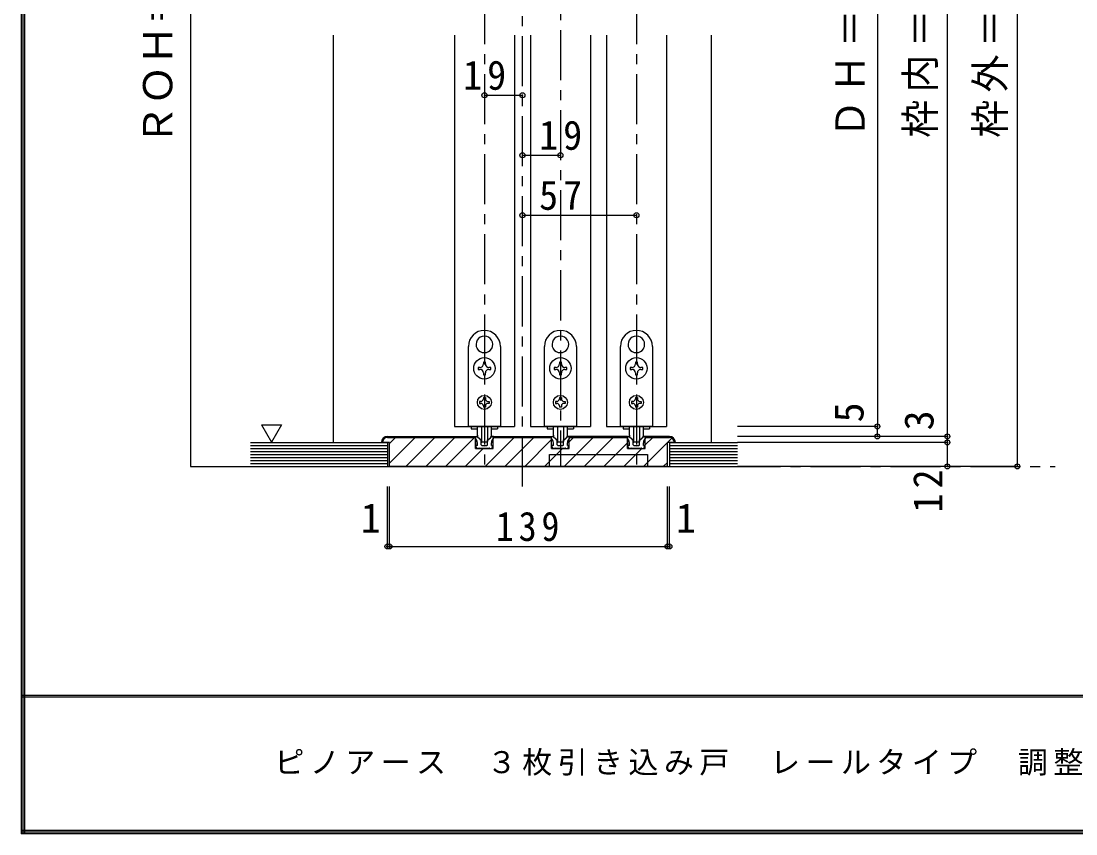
# Model space of a CAD drawing. Units: millimetres at full size, sheet at 1:5; details may follow other scales. Extents: x -973 to 977, y -718 to 696.
# Drawn here: x -973 to -446, y -701 to -295 of the extents above; entities that cross this region are included whole.
import ezdxf
from ezdxf.enums import TextEntityAlignment as Align

# ---------------------------------------------------------------- set-up
doc = ezdxf.new("R2010")
doc.units = ezdxf.units.MM
doc.header["$LTSCALE"] = 5
doc.header["$PDMODE"] = 32
doc.header["$PDSIZE"] = 2.5
doc.linetypes.add('CHAIN1', pattern=[8, 5, -1, 1, -1])
doc.linetypes.add('DASHED1', pattern=[1.8, 1.2, -0.6])
for name, color, linetype in [('0-1_通り芯', 4, 'CHAIN1'), ('0-3_仕上げ', 2, 'Continuous'), ('0-4_枠', 3, 'Continuous'), ('0-6_扉', 6, 'Continuous'), ('0-7_金物', 7, 'Continuous'), ('0-A_文字', 7, 'Continuous'), ('0-B_寸法', 7, 'Continuous'), ('0-C_ハッチ', 4, 'DASHED1'), ('F-1_枠', 6, 'Continuous'), ('F-A_文字', 7, 'Continuous')]:
    doc.layers.add(name, color=color, linetype=linetype)
doc.styles.add('ＭＳ ゴシック', font='')
doc.styles.get('ＭＳ ゴシック').set_extended_font_data('MS Gothic')

msp = doc.modelspace()

# ---------------------------------------------------------------- linework, layer by layer
at = {"layer": '0-1_通り芯'}
for p, q in [((-722.68, -527.167), (-722.68, -9.167)), ((-703.68, -59.167), (-703.68, -517.167)), ((-741.68, -81.167), (-741.68, -517.167)), ((-665.68, -81.167), (-665.68, -517.167)), ((-858.68, -517.167), (-456.18, -517.167))]:
    msp.add_line(p, q, dxfattribs=at)
at = {"layer": '0-3_仕上げ'}
for p, q in [((-858.68, -505.167), (-790.18, -505.167)), ((-790.18, -505.167), (-790.18, -517.167)), ((-649.18, -505.167), (-649.18, -517.167)), ((-649.18, -505.167), (-615.18, -505.167)), ((-858.68, -517.167), (-615.18, -517.167))]:
    msp.add_line(p, q, dxfattribs=at)
at = {"layer": '0-3_仕上げ', "color": 7}
for p, q in [((-858.68, -506.667), (-790.18, -506.667)), ((-858.68, -508.167), (-790.18, -508.167)), ((-858.68, -509.667), (-790.18, -509.667)), ((-858.68, -511.167), (-790.18, -511.167)), ((-649.18, -506.667), (-615.18, -506.667)), ((-649.18, -508.167), (-615.18, -508.167)), ((-649.18, -509.667), (-615.18, -509.667)), ((-649.18, -511.167), (-615.18, -511.167)), ((-858.68, -512.667), (-790.18, -512.667)), ((-858.68, -514.167), (-790.18, -514.167)), ((-858.68, -515.667), (-790.18, -515.667)), ((-649.18, -512.667), (-615.18, -512.667)), ((-649.18, -514.167), (-615.18, -514.167)), ((-649.18, -515.667), (-615.18, -515.667))]:
    msp.add_line(p, q, dxfattribs=at)
at = {"layer": '0-4_枠', "color": 4}
for p, q in [((-817.18, -505.167), (-817.18, -301.667)), ((-628.18, -505.167), (-628.18, -301.667))]:
    msp.add_line(p, q, dxfattribs=at)
at = {"layer": '0-4_枠'}
for p, q in [((-789.18, -505.167), (-793.18, -505.167)), ((-790.18, -502.167), (-746.08, -502.167)), ((-790.18, -502.667), (-746.08, -502.667)), ((-789.18, -517.167), (-789.18, -505.167)), ((-746.08, -508.167), (-746.08, -502.167)), ((-746.08, -502.608), (-746.08, -508.167)), ((-737.28, -502.167), (-708.08, -502.167)), ((-737.28, -508.167), (-737.28, -502.167)), ((-737.28, -508.167), (-737.28, -502.608)), ((-737.28, -502.667), (-708.08, -502.667)), ((-708.08, -508.167), (-708.08, -502.167)), ((-708.08, -508.167), (-708.08, -502.667)), ((-699.28, -508.167), (-699.28, -502.167)), ((-670.08, -502.167), (-699.28, -502.167)), ((-699.28, -502.667), (-670.08, -502.667)), ((-699.28, -508.167), (-699.28, -502.667)), ((-670.08, -508.167), (-670.08, -502.167)), ((-670.08, -502.608), (-670.08, -508.167)), ((-661.28, -508.167), (-661.28, -502.167)), ((-649.18, -502.167), (-661.28, -502.167)), ((-661.28, -508.167), (-661.28, -502.608)), ((-661.28, -502.667), (-649.18, -502.667)), ((-646.18, -505.167), (-650.18, -505.167)), ((-650.18, -517.167), (-650.18, -505.167)), ((-746.08, -508.167), (-737.28, -508.167)), ((-708.08, -508.167), (-699.28, -508.167)), ((-670.08, -508.167), (-661.28, -508.167)), ((-650.18, -517.167), (-789.18, -517.167))]:
    msp.add_line(p, q, dxfattribs=at)
msp.add_lwpolyline([(-709.18, -517.167), (-709.18, -511.167), (-660.18, -511.167), (-660.18, -517.167)], dxfattribs=at)
for centre, radius, start, end in [((-790.18, -505.167), 3, 90, 180), ((-790.18, -505.167), 2.5, 90, 180), ((-649.18, -505.167), 3, 0, 90), ((-649.18, -505.167), 2.5, 0, 90)]:
    msp.add_arc(centre, radius, start, end, dxfattribs=at)
at = {"layer": '0-6_扉'}
for p, q in [((-756.68, -301.667), (-756.68, -497.167)), ((-726.68, -301.667), (-726.68, -497.167)), ((-718.68, -301.667), (-718.68, -497.167)), ((-688.68, -301.667), (-688.68, -497.167)), ((-680.68, -301.667), (-680.68, -497.167)), ((-650.68, -301.667), (-650.68, -497.167)), ((-756.68, -497.167), (-726.68, -497.167)), ((-718.68, -497.167), (-688.68, -497.167)), ((-680.68, -497.167), (-650.68, -497.167))]:
    msp.add_line(p, q, dxfattribs=at)
at = {"layer": '0-7_金物'}
for p, q in [((-741.779, -452.018), (-741.68, -452.117)), ((-741.581, -452.018), (-741.68, -452.117)), ((-703.779, -452.018), (-703.68, -452.117)), ((-703.581, -452.018), (-703.68, -452.117)), ((-665.779, -452.018), (-665.68, -452.117)), ((-665.581, -452.018), (-665.68, -452.117)), ((-745.323, -458.155), (-745.188, -458.192)), ((-745.224, -458.327), (-745.188, -458.192)), ((-738.038, -458.155), (-738.173, -458.192)), ((-738.137, -458.327), (-738.173, -458.192)), ((-707.323, -458.155), (-707.188, -458.192)), ((-707.224, -458.327), (-707.188, -458.192)), ((-700.038, -458.155), (-700.173, -458.192)), ((-700.137, -458.327), (-700.173, -458.192)), ((-669.323, -458.155), (-669.188, -458.192)), ((-669.224, -458.327), (-669.188, -458.192)), ((-662.038, -458.155), (-662.173, -458.192)), ((-662.137, -458.327), (-662.173, -458.192)), ((-744.83, -467.667), (-744.83, -468.667)), ((-743.88, -467.667), (-744.83, -467.667)), ((-744.83, -468.667), (-743.88, -468.667)), ((-741.18, -465.967), (-741.18, -465.017)), ((-706.83, -467.667), (-706.83, -468.667)), ((-705.88, -467.667), (-706.83, -467.667)), ((-706.83, -468.667), (-705.88, -468.667)), ((-703.18, -465.967), (-703.18, -465.017)), ((-668.83, -467.667), (-668.83, -468.667)), ((-667.88, -467.667), (-668.83, -467.667)), ((-668.83, -468.667), (-667.88, -468.667)), ((-665.18, -465.967), (-665.18, -465.017)), ((-742.18, -470.367), (-742.18, -471.317)), ((-742.18, -471.317), (-741.18, -471.317)), ((-741.18, -471.317), (-741.18, -470.367)), ((-704.18, -470.367), (-704.18, -471.317)), ((-704.18, -471.317), (-703.18, -471.317)), ((-703.18, -471.317), (-703.18, -470.367)), ((-666.18, -470.367), (-666.18, -471.317)), ((-666.18, -471.317), (-665.18, -471.317)), ((-665.18, -471.317), (-665.18, -470.367)), ((-744.08, -484.667), (-744.08, -485.667)), ((-743.48, -484.667), (-744.08, -484.667)), ((-742.18, -482.767), (-742.18, -483.367)), ((-742.18, -482.767), (-741.18, -482.767)), ((-741.18, -482.767), (-741.18, -483.367)), ((-739.88, -484.667), (-739.28, -484.667)), ((-739.28, -484.667), (-739.28, -485.667)), ((-706.08, -484.667), (-706.08, -485.667)), ((-705.48, -484.667), (-706.08, -484.667)), ((-704.18, -482.767), (-704.18, -483.367)), ((-704.18, -482.767), (-703.18, -482.767)), ((-703.18, -482.767), (-703.18, -483.367)), ((-701.88, -484.667), (-701.28, -484.667)), ((-701.28, -484.667), (-701.28, -485.667)), ((-668.08, -484.667), (-668.08, -485.667)), ((-667.48, -484.667), (-668.08, -484.667)), ((-666.18, -482.767), (-666.18, -483.367)), ((-666.18, -482.767), (-665.18, -482.767)), ((-665.18, -482.767), (-665.18, -483.367)), ((-663.88, -484.667), (-663.28, -484.667)), ((-663.28, -484.667), (-663.28, -485.667)), ((-744.08, -485.667), (-743.48, -485.667)), ((-742.18, -486.967), (-742.18, -487.567)), ((-741.18, -487.567), (-742.18, -487.567)), ((-741.18, -486.967), (-741.18, -487.567)), ((-739.28, -485.667), (-739.88, -485.667)), ((-706.08, -485.667), (-705.48, -485.667)), ((-704.18, -486.967), (-704.18, -487.567)), ((-703.18, -487.567), (-704.18, -487.567)), ((-703.18, -486.967), (-703.18, -487.567)), ((-701.28, -485.667), (-701.88, -485.667)), ((-668.08, -485.667), (-667.48, -485.667)), ((-666.18, -486.967), (-666.18, -487.567)), ((-665.18, -487.567), (-666.18, -487.567)), ((-665.18, -486.967), (-665.18, -487.567)), ((-663.28, -485.667), (-663.88, -485.667)), ((-748.28, -497.167), (-748.28, -498.367)), ((-748.28, -498.367), (-745.148, -498.367)), ((-745.18, -501.588), (-745.18, -497.167)), ((-743.18, -497.167), (-743.18, -504.788)), ((-740.18, -497.167), (-740.18, -504.788)), ((-738.213, -498.367), (-735.08, -498.367)), ((-738.18, -501.588), (-738.18, -497.167)), ((-735.08, -497.167), (-735.08, -498.367)), ((-710.28, -497.167), (-710.28, -498.367)), ((-710.28, -498.367), (-707.148, -498.367)), ((-707.18, -501.588), (-707.18, -497.167)), ((-705.18, -497.167), (-705.18, -504.788)), ((-702.18, -497.167), (-702.18, -504.788)), ((-700.213, -498.367), (-697.08, -498.367)), ((-700.18, -501.588), (-700.18, -497.167)), ((-697.08, -497.167), (-697.08, -498.367)), ((-672.28, -497.167), (-672.28, -498.367)), ((-672.28, -498.367), (-669.148, -498.367)), ((-669.18, -501.588), (-669.18, -497.167)), ((-667.18, -497.167), (-667.18, -504.788)), ((-664.18, -497.167), (-664.18, -504.788)), ((-662.213, -498.367), (-659.08, -498.367)), ((-662.18, -501.588), (-662.18, -497.167)), ((-659.08, -497.167), (-659.08, -498.367)), ((-744.018, -503.579), (-745.284, -502.313)), ((-745.18, -506.667), (-745.18, -505.403)), ((-743.806, -503.667), (-743.48, -503.667)), ((-743.28, -506.367), (-743.28, -503.867)), ((-740.48, -505.088), (-742.88, -505.088)), ((-740.08, -506.367), (-740.08, -503.867)), ((-739.555, -503.667), (-739.88, -503.667)), ((-739.342, -503.579), (-738.077, -502.313)), ((-738.18, -506.667), (-738.18, -505.403)), ((-737.18, -502.167), (-737.723, -502.167)), ((-737.18, -503.167), (-737.18, -502.167)), ((-706.018, -503.579), (-707.284, -502.313)), ((-707.18, -506.667), (-707.18, -505.403)), ((-705.806, -503.667), (-705.48, -503.667)), ((-705.28, -506.367), (-705.28, -503.867)), ((-702.48, -505.088), (-704.88, -505.088)), ((-702.08, -506.367), (-702.08, -503.867)), ((-701.555, -503.667), (-701.88, -503.667)), ((-701.342, -503.579), (-700.077, -502.313)), ((-700.18, -506.667), (-700.18, -505.403)), ((-699.18, -502.167), (-699.723, -502.167)), ((-699.18, -503.167), (-699.18, -502.167)), ((-668.018, -503.579), (-669.284, -502.313)), ((-669.18, -506.667), (-669.18, -505.403)), ((-667.806, -503.667), (-667.48, -503.667)), ((-667.28, -506.367), (-667.28, -503.867)), ((-664.48, -505.088), (-666.88, -505.088)), ((-664.08, -506.367), (-664.08, -503.867)), ((-663.555, -503.667), (-663.88, -503.667)), ((-663.342, -503.579), (-662.077, -502.313)), ((-662.18, -506.667), (-662.18, -505.403)), ((-661.18, -502.167), (-661.723, -502.167)), ((-661.18, -503.167), (-661.18, -502.167)), ((-745.18, -506.667), (-745.78, -506.667)), ((-739.38, -508.167), (-743.98, -508.167)), ((-742.98, -506.667), (-741.98, -506.667)), ((-741.98, -506.667), (-741.68, -506.967)), ((-741.68, -506.967), (-741.38, -506.667)), ((-741.38, -506.667), (-740.38, -506.667)), ((-739.18, -507.967), (-739.38, -508.167)), ((-738.98, -508.167), (-739.18, -507.967)), ((-738.98, -508.167), (-737.88, -508.167)), ((-738.18, -506.667), (-737.58, -506.667)), ((-737.88, -508.167), (-737.394, -506.94)), ((-707.18, -506.667), (-707.78, -506.667)), ((-701.38, -508.167), (-705.98, -508.167)), ((-704.98, -506.667), (-703.98, -506.667)), ((-703.98, -506.667), (-703.68, -506.967)), ((-703.68, -506.967), (-703.38, -506.667)), ((-703.38, -506.667), (-702.38, -506.667)), ((-701.18, -507.967), (-701.38, -508.167)), ((-700.98, -508.167), (-701.18, -507.967)), ((-700.98, -508.167), (-699.88, -508.167)), ((-700.18, -506.667), (-699.58, -506.667)), ((-699.88, -508.167), (-699.394, -506.94)), ((-669.18, -506.667), (-669.78, -506.667)), ((-663.38, -508.167), (-667.98, -508.167)), ((-666.98, -506.667), (-665.98, -506.667)), ((-665.98, -506.667), (-665.68, -506.967)), ((-665.68, -506.967), (-665.38, -506.667)), ((-665.38, -506.667), (-664.38, -506.667)), ((-663.18, -507.967), (-663.38, -508.167)), ((-662.98, -508.167), (-663.18, -507.967)), ((-662.98, -508.167), (-661.88, -508.167)), ((-662.18, -506.667), (-661.58, -506.667)), ((-661.88, -508.167), (-661.394, -506.94))]:
    msp.add_line(p, q, dxfattribs=at)
for points in [[(-733.68, -457.167), (-733.68, -497.167), (-749.68, -497.167), (-749.68, -457.167)], [(-695.68, -457.167), (-695.68, -497.167), (-711.68, -497.167), (-711.68, -457.167)], [(-657.68, -457.167), (-657.68, -497.167), (-673.68, -497.167), (-673.68, -457.167)], [(-741.18, -465.017), (-742.18, -465.017), (-742.18, -465.967)], [(-739.48, -468.667), (-738.53, -468.667), (-738.53, -467.667), (-739.48, -467.667)], [(-703.18, -465.017), (-704.18, -465.017), (-704.18, -465.967)], [(-701.48, -468.667), (-700.53, -468.667), (-700.53, -467.667), (-701.48, -467.667)], [(-665.18, -465.017), (-666.18, -465.017), (-666.18, -465.967)], [(-663.48, -468.667), (-662.53, -468.667), (-662.53, -467.667), (-663.48, -467.667)], [(-746.18, -503.167), (-746.18, -502.167), (-745.637, -502.167)], [(-708.18, -503.167), (-708.18, -502.167), (-707.637, -502.167)], [(-670.18, -503.167), (-670.18, -502.167), (-669.637, -502.167)], [(-744.38, -508.167), (-745.48, -508.167), (-745.966, -506.94)], [(-744.38, -508.167), (-744.18, -507.967), (-743.98, -508.167)], [(-706.38, -508.167), (-707.48, -508.167), (-707.966, -506.94)], [(-706.38, -508.167), (-706.18, -507.967), (-705.98, -508.167)], [(-668.38, -508.167), (-669.48, -508.167), (-669.966, -506.94)], [(-668.38, -508.167), (-668.18, -507.967), (-667.98, -508.167)]]:
    msp.add_lwpolyline(points, dxfattribs=at)
for centre, radius in [((-741.68, -468.167), 5.35), ((-703.68, -468.167), 5.35), ((-665.68, -468.167), 5.35), ((-741.68, -485.167), 3.5), ((-703.68, -485.167), 3.5), ((-665.68, -485.167), 3.5)]:
    msp.add_circle(centre, radius, dxfattribs=at)
for centre, radius, start, end in [((-741.68, -457.167), 8, 0, 180), ((-741.68, -456.167), 4.15, 91.3645, 208.6355), ((-741.68, -456.167), 4.15, 331.3645, 88.6355), ((-703.68, -457.167), 8, 0, 180), ((-703.68, -456.167), 4.15, 91.3645, 208.6355), ((-703.68, -456.167), 4.15, 331.3645, 88.6355), ((-665.68, -457.167), 8, 0, 180), ((-665.68, -456.167), 4.15, 91.3645, 208.6355), ((-665.68, -456.167), 4.15, 331.3645, 88.6355), ((-741.68, -456.167), 4.15, 211.3645, 328.6355), ((-703.68, -456.167), 4.15, 211.3645, 328.6355), ((-665.68, -456.167), 4.15, 211.3645, 328.6355), ((-743.88, -465.967), 1.7, 270, 0), ((-743.88, -470.367), 1.7, 0, 90), ((-739.48, -465.967), 1.7, 180, 270), ((-739.48, -470.367), 1.7, 90, 180), ((-705.88, -465.967), 1.7, 270, 0), ((-705.88, -470.367), 1.7, 0, 90), ((-701.48, -465.967), 1.7, 180, 270), ((-701.48, -470.367), 1.7, 90, 180), ((-667.88, -465.967), 1.7, 270, 0), ((-667.88, -470.367), 1.7, 0, 90), ((-663.48, -465.967), 1.7, 180, 270), ((-663.48, -470.367), 1.7, 90, 180), ((-743.48, -483.367), 1.3, 270, 0), ((-739.88, -483.367), 1.3, 180, 270), ((-705.48, -483.367), 1.3, 270, 0), ((-701.88, -483.367), 1.3, 180, 270), ((-667.48, -483.367), 1.3, 270, 0), ((-663.88, -483.367), 1.3, 180, 270), ((-743.48, -486.967), 1.3, 0, 90), ((-739.88, -486.967), 1.3, 90, 180), ((-705.48, -486.967), 1.3, 0, 90), ((-701.88, -486.967), 1.3, 90, 180), ((-667.48, -486.967), 1.3, 0, 90), ((-663.88, -486.967), 1.3, 90, 180), ((-748.18, -505.403), 3, 0, 48.19), ((-745.637, -502.667), 0.5, 45, 90), ((-743.18, -501.588), 2, 180, 264.78409), ((-743.806, -503.367), 0.3, 225, 270), ((-743.48, -503.867), 0.2, 0, 90), ((-743.38, -503.779), 0.2, 0, 84.78409), ((-742.88, -504.788), 0.3, 180, 270), ((-740.48, -504.788), 0.3, 270, 0), ((-739.98, -503.779), 0.2, 95.21591, 180), ((-739.88, -503.867), 0.2, 90, 180), ((-740.18, -501.588), 2, 275.21591, 0), ((-739.555, -503.367), 0.3, 270, 315), ((-735.18, -505.403), 3, 131.81, 180), ((-737.723, -502.667), 0.5, 90, 135), ((-710.18, -505.403), 3, 0, 48.19), ((-707.637, -502.667), 0.5, 45, 90), ((-705.18, -501.588), 2, 180, 264.78409), ((-705.806, -503.367), 0.3, 225, 270), ((-705.48, -503.867), 0.2, 0, 90), ((-705.38, -503.779), 0.2, 0, 84.78409), ((-704.88, -504.788), 0.3, 180, 270), ((-702.48, -504.788), 0.3, 270, 0), ((-701.98, -503.779), 0.2, 95.21591, 180), ((-701.88, -503.867), 0.2, 90, 180), ((-702.18, -501.588), 2, 275.21591, 0), ((-701.555, -503.367), 0.3, 270, 315), ((-697.18, -505.403), 3, 131.81, 180), ((-699.723, -502.667), 0.5, 90, 135), ((-672.18, -505.403), 3, 0, 48.19), ((-669.637, -502.667), 0.5, 45, 90), ((-667.18, -501.588), 2, 180, 264.78409), ((-667.806, -503.367), 0.3, 225, 270), ((-667.48, -503.867), 0.2, 0, 90), ((-667.38, -503.779), 0.2, 0, 84.78409), ((-666.88, -504.788), 0.3, 180, 270), ((-664.48, -504.788), 0.3, 270, 0), ((-663.98, -503.779), 0.2, 95.21591, 180), ((-663.88, -503.867), 0.2, 90, 180), ((-664.18, -501.588), 2, 275.21591, 0), ((-663.555, -503.367), 0.3, 270, 315), ((-659.18, -505.403), 3, 131.81, 180), ((-661.723, -502.667), 0.5, 90, 135), ((-745.78, -506.867), 0.2, 90, 201.616), ((-742.98, -506.367), 0.3, 180, 270), ((-740.38, -506.367), 0.3, 270, 0), ((-737.58, -506.867), 0.2, 338.384, 90), ((-707.78, -506.867), 0.2, 90, 201.616), ((-704.98, -506.367), 0.3, 180, 270), ((-702.38, -506.367), 0.3, 270, 0), ((-699.58, -506.867), 0.2, 338.384, 90), ((-669.78, -506.867), 0.2, 90, 201.616), ((-666.98, -506.367), 0.3, 180, 270), ((-664.38, -506.367), 0.3, 270, 0), ((-661.58, -506.867), 0.2, 338.384, 90)]:
    msp.add_arc(centre, radius, start, end, dxfattribs=at)
at = {"layer": '0-A_文字'}
msp.add_line((-853.116, -496.353), (-848.116, -505.013), dxfattribs=at)
msp.add_lwpolyline([(-853.116, -496.353), (-843.116, -496.353), (-848.116, -505.013)], dxfattribs=at)
at = {"layer": '0-B_寸法', "color": 4}
for p, q in [((-888.68, -59.167), (-888.68, -517.167)), ((-510.18, -502.167), (-510.18, -67.167)), ((-475.18, -67.167), (-475.18, -517.167)), ((-545.18, -97.167), (-545.18, -497.167)), ((-741.68, -331.667), (-722.68, -331.667)), ((-722.68, -361.667), (-703.68, -361.667)), ((-722.68, -391.667), (-665.68, -391.667)), ((-545.18, -497.167), (-615.18, -497.167)), ((-545.18, -502.167), (-545.18, -497.167)), ((-510.18, -502.167), (-615.18, -502.167)), ((-545.18, -502.167), (-615.18, -502.167)), ((-510.18, -505.167), (-615.18, -505.167)), ((-510.18, -505.167), (-510.18, -502.167)), ((-510.18, -517.167), (-510.18, -505.167)), ((-888.68, -517.167), (-858.68, -517.167)), ((-475.18, -517.167), (-615.18, -517.167)), ((-790.18, -557.167), (-790.18, -527.167)), ((-789.18, -557.167), (-789.18, -527.167)), ((-650.18, -557.167), (-650.18, -527.167)), ((-649.18, -557.167), (-649.18, -527.167)), ((-790.18, -557.167), (-789.18, -557.167)), ((-789.18, -557.167), (-650.18, -557.167)), ((-650.18, -557.167), (-649.18, -557.167))]:
    msp.add_line(p, q, dxfattribs=at)
at = {"layer": '0-B_寸法'}
for p in [(-741.68, -331.667), (-722.68, -331.667), (-722.68, -361.667), (-703.68, -361.667), (-722.68, -391.667), (-665.68, -391.667), (-545.18, -497.167), (-545.18, -502.167), (-510.18, -502.167), (-510.18, -505.167), (-510.18, -517.167), (-475.18, -517.167), (-790.18, -557.167), (-789.18, -557.167), (-650.18, -557.167), (-649.18, -557.167)]:
    msp.add_point(p, dxfattribs=at)
at = {"layer": '0-C_ハッチ', "linetype": 'Continuous'}
for p, q in [((-789.18, -505.64), (-786.207, -502.667)), ((-789.18, -515.54), (-776.307, -502.667)), ((-780.908, -517.167), (-766.408, -502.667)), ((-771.008, -517.167), (-756.508, -502.667)), ((-761.109, -517.167), (-746.609, -502.667)), ((-741.31, -517.167), (-726.81, -502.667)), ((-731.41, -517.167), (-716.91, -502.667)), ((-721.511, -517.167), (-708.08, -503.736)), ((-701.712, -517.167), (-687.212, -502.667)), ((-699.28, -504.836), (-697.111, -502.667)), ((-691.812, -517.167), (-677.312, -502.667)), ((-681.913, -517.167), (-670.08, -505.334)), ((-662.114, -517.167), (-650.18, -505.233)), ((-661.28, -506.433), (-657.513, -502.667)), ((-650.114, -505.167), (-647.942, -502.995)), ((-751.209, -517.167), (-742.209, -508.167)), ((-711.611, -517.167), (-702.611, -508.167)), ((-672.013, -517.167), (-663.013, -508.167)), ((-652.214, -517.167), (-650.18, -515.132))]:
    msp.add_line(p, q, dxfattribs=at)
at = {"layer": 'F-1_枠'}
for p, q in [((-973.347, 695.833), (-973.347, -700.833)), ((-972.514, 695.833), (-972.514, -700.833)), ((-971.68, 695.833), (-971.68, -700.833)), ((976.653, -631.667), (-973.347, -631.667)), ((976.653, -632.5), (-973.347, -632.5)), ((976.653, -699.167), (-973.347, -699.167)), ((976.653, -700), (-973.347, -700)), ((976.653, -700.833), (-973.347, -700.833))]:
    msp.add_line(p, q, dxfattribs=at)

# ---------------------------------------------------------------- texts
at = {"layer": '0-B_寸法', "style": 'ＭＳ ゴシック'}
for s, p in [('ＲＯＨ＝2,055', (-893.321, -356.667)), ('5', (-547.68, -495.167)), ('3', (-512.68, -499.167))]:
    msp.add_text(s, height=14.66, rotation=90, dxfattribs=at).set_placement(p, align=Align.BOTTOM_LEFT)
for p in [(-803.48, -554.667), (-645.88, -554.667)]:
    msp.add_text('1', height=14.66, dxfattribs=at).set_placement(p, align=Align.BOTTOM_LEFT)
at = {"layer": '0-B_寸法', "char_height": 14.66, "attachment_point": 7, "rotation": 90, "style": 'ＭＳ ゴシック'}
for s, insert in [('\\T1.19;\\W0.95;ＤＨ＝1,983', (-547.68, -352.917)), ('\\T1.19;\\W0.95;枠内＝2,002', (-512.68, -352.917)), ('\\T1.19;\\W0.95;枠外＝2,047', (-477.68, -352.917)), ('\\T1.27;\\W0.95;12', (-512.68, -540.211))]:
    msp.add_mtext(s, dxfattribs=dict(at, insert=insert))
at = {"layer": '0-B_寸法', "char_height": 14.66, "attachment_point": 7, "style": 'ＭＳ ゴシック'}
for s, insert in [('\\T1.27;\\W0.95;19', (-752.305, -329.167)), ('\\T1.27;\\W0.95;19', (-714.305, -359.167)), ('\\T1.27;\\W0.95;57', (-714.305, -389.167)), ('\\T1.27;\\W0.9;139', (-735.93, -554.667))]:
    msp.add_mtext(s, dxfattribs=dict(at, insert=insert))
at = {"layer": 'F-A_文字', "insert": (-846.68, -673.333), "char_height": 11, "attachment_point": 7, "style": 'ＭＳ ゴシック'}
msp.add_mtext('\\T1.18;ピノアース\u3000３枚引き込み戸\u3000レールタイプ\u3000調整枠\u3000敷居Q型／床直付けレール\u3000枠外W3,207', dxfattribs=at)

doc.saveas('drawing.dxf')
